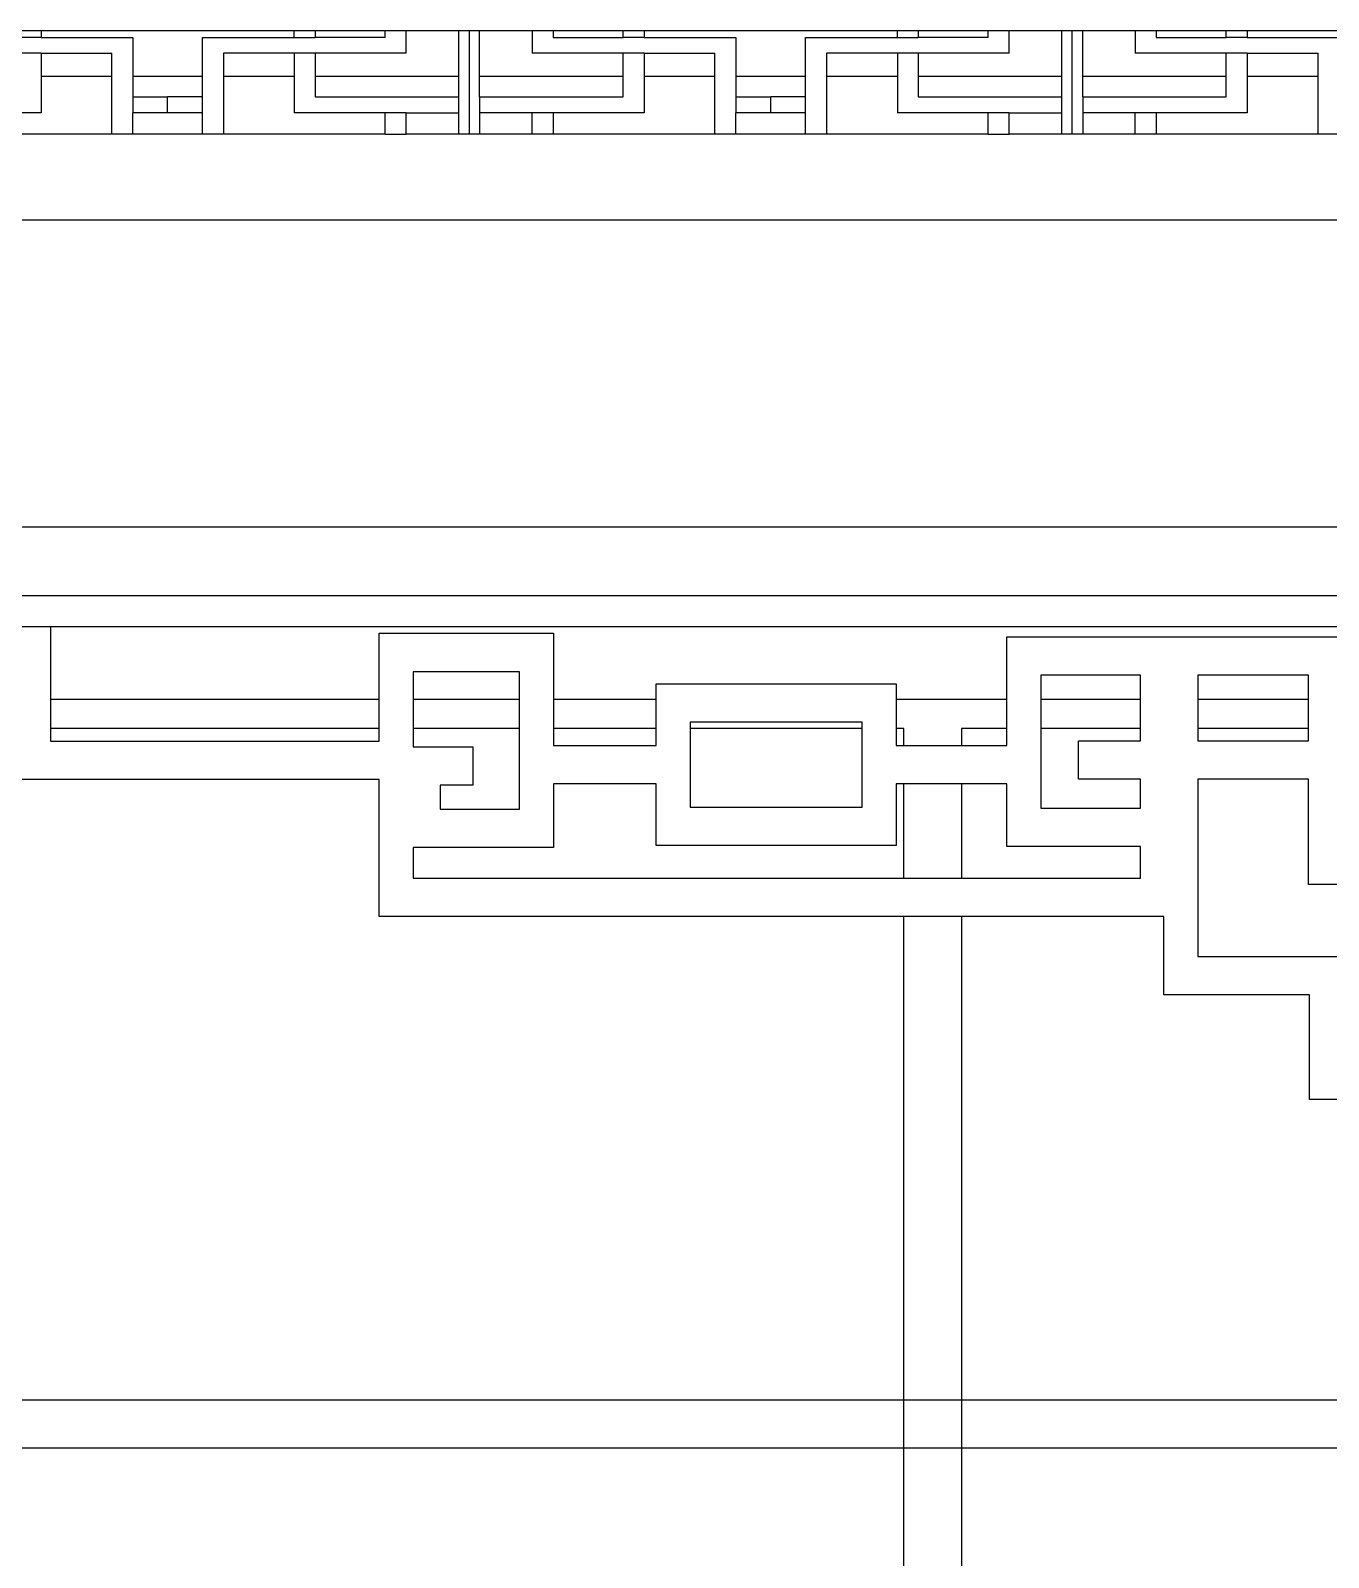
# Model space of a CAD drawing. Extents: x -24961 to 905641, y -154323 to 635957.
# Drawn here: x 408176 to 409528, y -117166 to -115574 of the extents above; entities that cross this region are included whole.
import ezdxf

# ---------------------------------------------------------------- set-up
doc = ezdxf.new("R2010")
doc.units = 0
doc.header["$LTSCALE"] = 1000
doc.header["$MEASUREMENT"] = 0
doc.layers.add('窗', color=154, linetype='Continuous')

msp = doc.modelspace()

# ---------------------------------------------------------------- linework, layer by layer
for p, q in [((408164.7, -115574.5), (408186.5, -115574.5)), ((408186.5, -115581.6), (408164.7, -115581.6)), ((408186.5, -115574.5), (408186.5, -115581.6)), ((408186.5, -115574.5), (408450.5, -115574.5)), ((408186.5, -115581.6), (408282.2, -115581.6)), ((408282.2, -115581.6), (408282.2, -115621.9)), ((408354.8, -115581.6), (408450.5, -115581.6)), ((408354.8, -115621.9), (408354.8, -115581.6)), ((408450.5, -115581.6), (408450.5, -115574.5)), ((408450.5, -115574.5), (408472.3, -115574.5)), ((408450.5, -115581.6), (408472.3, -115581.6)), ((408472.3, -115574.5), (408472.3, -115581.6)), ((408472.3, -115574.5), (408545.3, -115574.5)), ((408545.3, -115581.6), (408472.3, -115581.6)), ((408545.3, -115581.6), (408545.3, -115574.5)), ((408545.3, -115574.5), (408567.1, -115574.5)), ((408567.1, -115598.1), (408567.1, -115574.5)), ((408567.1, -115574.5), (408621.9, -115574.5)), ((408621.9, -115621.9), (408621.9, -115574.5)), ((408621.9, -115574.5), (408632.8, -115574.5)), ((408632.8, -115574.5), (408632.8, -115682.4)), ((408632.8, -115574.5), (408643.7, -115574.5)), ((408643.7, -115621.9), (408643.7, -115574.5)), ((408643.7, -115574.5), (408698.5, -115574.5)), ((408698.5, -115574.5), (408698.5, -115598.1)), ((408698.5, -115574.5), (408720.3, -115574.5)), ((408720.3, -115574.5), (408720.3, -115581.6)), ((408720.3, -115574.5), (408793.3, -115574.5)), ((408720.3, -115581.6), (408793.3, -115581.6)), ((408793.3, -115581.6), (408793.3, -115574.5)), ((408793.3, -115574.5), (408815.1, -115574.5)), ((408815.1, -115581.6), (408793.3, -115581.6)), ((408815.1, -115574.5), (408815.1, -115581.6)), ((408815.1, -115574.5), (409079.1, -115574.5)), ((408815.1, -115581.6), (408910.8, -115581.6)), ((408910.8, -115581.6), (408910.8, -115621.9)), ((408983.4, -115581.6), (409079.1, -115581.6)), ((408983.4, -115621.9), (408983.4, -115581.6)), ((409079.1, -115581.6), (409079.1, -115574.5)), ((409079.1, -115574.5), (409100.9, -115574.5)), ((409079.1, -115581.6), (409100.9, -115581.6)), ((409100.9, -115574.5), (409100.9, -115581.6)), ((409100.9, -115574.5), (409173.9, -115574.5)), ((409173.9, -115581.6), (409100.9, -115581.6)), ((409173.9, -115581.6), (409173.9, -115574.5)), ((409173.9, -115574.5), (409195.7, -115574.5)), ((409195.7, -115598.1), (409195.7, -115574.5)), ((409195.7, -115574.5), (409250.5, -115574.5)), ((409250.5, -115621.9), (409250.5, -115574.5)), ((409250.5, -115574.5), (409261.4, -115574.5)), ((409261.4, -115682.4), (409261.4, -115574.5)), ((409261.4, -115574.5), (409272.3, -115574.5)), ((409272.3, -115621.9), (409272.3, -115574.5)), ((409272.3, -115574.5), (409327.1, -115574.5)), ((409327.1, -115574.5), (409327.1, -115598.1)), ((409327.1, -115574.5), (409348.8, -115574.5)), ((409348.8, -115574.5), (409348.8, -115581.6)), ((409348.8, -115574.5), (409421.9, -115574.5)), ((409348.8, -115581.6), (409421.9, -115581.6)), ((409421.9, -115581.6), (409421.9, -115574.5)), ((409421.9, -115574.5), (409443.6, -115574.5)), ((409443.6, -115581.6), (409421.9, -115581.6)), ((409443.6, -115574.5), (409443.6, -115581.6)), ((409443.6, -115581.6), (409539.4, -115581.6)), ((409443.6, -115574.5), (409707.7, -115574.5)), ((408186.5, -115598.1), (408164.7, -115598.1)), ((408186.5, -115598.1), (408186.5, -115621.9)), ((408186.5, -115598.1), (408260.4, -115598.1)), ((408260.4, -115621.9), (408260.4, -115598.1)), ((408450.5, -115598.1), (408376.6, -115598.1)), ((408376.6, -115598.1), (408376.6, -115621.9)), ((408472.3, -115598.1), (408450.5, -115598.1)), ((408450.5, -115598.1), (408450.5, -115621.9)), ((408567.1, -115598.1), (408472.3, -115598.1)), ((408472.3, -115598.1), (408472.3, -115621.9)), ((408793.3, -115598.1), (408698.5, -115598.1)), ((408815.1, -115598.1), (408793.3, -115598.1)), ((408793.3, -115621.9), (408793.3, -115598.1)), ((408815.1, -115598.1), (408815.1, -115621.9)), ((408815.1, -115598.1), (408889, -115598.1)), ((408889, -115621.9), (408889, -115598.1)), ((409079.1, -115598.1), (409005.2, -115598.1)), ((409005.2, -115598.1), (409005.2, -115621.9)), ((409100.9, -115598.1), (409079.1, -115598.1)), ((409079.1, -115598.1), (409079.1, -115621.9)), ((409195.7, -115598.1), (409100.9, -115598.1)), ((409100.9, -115598.1), (409100.9, -115621.9)), ((409421.9, -115598.1), (409327.1, -115598.1)), ((409443.6, -115598.1), (409421.9, -115598.1)), ((409421.9, -115621.9), (409421.9, -115598.1)), ((409443.6, -115598.1), (409443.6, -115621.9)), ((409443.6, -115598.1), (409517.6, -115598.1)), ((409517.6, -115621.9), (409517.6, -115598.1)), ((408186.5, -115621.9), (408260.4, -115621.9)), ((408186.5, -115621.9), (408186.5, -115660.2)), ((408260.4, -115682.4), (408260.4, -115621.9)), ((408282.2, -115621.9), (408354.8, -115621.9)), ((408282.2, -115621.9), (408282.2, -115643.7)), ((408354.8, -115643.7), (408354.8, -115621.9)), ((408376.6, -115621.9), (408450.5, -115621.9)), ((408376.6, -115621.9), (408376.6, -115682.4)), ((408450.5, -115621.9), (408450.5, -115660.2)), ((408472.3, -115621.9), (408621.9, -115621.9)), ((408472.3, -115621.9), (408472.3, -115643.7)), ((408621.9, -115643.7), (408621.9, -115621.9)), ((408643.7, -115621.9), (408793.3, -115621.9)), ((408643.7, -115643.7), (408643.7, -115621.9)), ((408793.3, -115643.7), (408793.3, -115621.9)), ((408815.1, -115621.9), (408889, -115621.9)), ((408815.1, -115621.9), (408815.1, -115660.2)), ((408889, -115682.4), (408889, -115621.9)), ((408910.8, -115621.9), (408983.4, -115621.9)), ((408910.8, -115621.9), (408910.8, -115643.7)), ((408983.4, -115643.7), (408983.4, -115621.9)), ((409005.2, -115621.9), (409079.1, -115621.9)), ((409005.2, -115621.9), (409005.2, -115682.4)), ((409079.1, -115621.9), (409079.1, -115660.2)), ((409100.9, -115621.9), (409250.5, -115621.9)), ((409100.9, -115621.9), (409100.9, -115643.7)), ((409250.5, -115643.7), (409250.5, -115621.9)), ((409272.3, -115621.9), (409421.9, -115621.9)), ((409272.3, -115643.7), (409272.3, -115621.9)), ((409421.9, -115643.7), (409421.9, -115621.9)), ((409443.6, -115621.9), (409517.6, -115621.9)), ((409443.6, -115621.9), (409443.7, -115660.2)), ((409517.6, -115682.4), (409517.6, -115621.9)), ((408282.2, -115643.7), (408282.2, -115660.2)), ((408282.2, -115643.7), (408318.5, -115643.7)), ((408354.8, -115643.7), (408318.5, -115643.7)), ((408318.5, -115660.2), (408318.5, -115643.7)), ((408354.8, -115660.2), (408354.8, -115643.7)), ((408472.3, -115643.7), (408621.9, -115643.7)), ((408621.9, -115660.2), (408621.9, -115643.7)), ((408643.7, -115643.7), (408643.7, -115660.2)), ((408643.7, -115643.7), (408793.3, -115643.7)), ((408910.8, -115643.7), (408910.8, -115660.2)), ((408910.8, -115643.7), (408947.1, -115643.7)), ((408983.4, -115643.7), (408947.1, -115643.7)), ((408947.1, -115660.2), (408947.1, -115643.7)), ((408983.4, -115660.2), (408983.4, -115643.7)), ((409100.9, -115643.7), (409250.5, -115643.7)), ((409250.5, -115660.2), (409250.5, -115643.7)), ((409272.3, -115643.7), (409272.3, -115660.2)), ((409272.3, -115643.7), (409421.9, -115643.7)), ((408186.5, -115660.2), (408091.7, -115660.2)), ((408282.2, -115682.4), (408282.2, -115660.2)), ((408318.5, -115660.2), (408282.2, -115660.2)), ((408354.8, -115660.2), (408318.5, -115660.2)), ((408354.8, -115682.4), (408354.8, -115660.2)), ((408545.3, -115660.2), (408450.5, -115660.2)), ((408545.3, -115682.4), (408545.3, -115660.2)), ((408567.1, -115660.2), (408545.3, -115660.2)), ((408567.1, -115660.2), (408621.9, -115660.2)), ((408567.1, -115682.4), (408567.1, -115660.2)), ((408621.9, -115682.4), (408621.9, -115660.2)), ((408643.7, -115660.2), (408643.7, -115682.4)), ((408698.5, -115660.2), (408643.7, -115660.2)), ((408720.3, -115660.2), (408698.5, -115660.2)), ((408698.5, -115682.4), (408698.5, -115660.2)), ((408815.1, -115660.2), (408720.3, -115660.2)), ((408720.3, -115660.2), (408720.3, -115682.4)), ((408910.8, -115682.4), (408910.8, -115660.2)), ((408947.1, -115660.2), (408910.8, -115660.2)), ((408983.4, -115660.2), (408947.1, -115660.2)), ((408983.4, -115682.4), (408983.4, -115660.2)), ((409173.9, -115660.2), (409079.1, -115660.2)), ((409173.9, -115682.4), (409173.9, -115660.2)), ((409195.7, -115660.2), (409173.9, -115660.2)), ((409195.7, -115660.2), (409250.5, -115660.2)), ((409195.7, -115682.4), (409195.7, -115660.2)), ((409250.5, -115682.4), (409250.5, -115660.2)), ((409272.3, -115660.2), (409272.3, -115682.4)), ((409327.1, -115660.2), (409272.3, -115660.2)), ((409348.8, -115660.2), (409327.1, -115660.2)), ((409327.1, -115682.4), (409327.1, -115660.2)), ((409443.7, -115660.2), (409348.8, -115660.2)), ((409348.8, -115660.2), (409348.8, -115682.4)), ((408260.4, -115682.4), (408091.7, -115682.4)), ((408282.2, -115682.4), (408260.4, -115682.4)), ((408354.8, -115682.4), (408282.2, -115682.4)), ((408376.6, -115682.4), (408354.8, -115682.4)), ((408545.3, -115682.4), (408376.6, -115682.4)), ((408545.3, -115682.4), (408567.1, -115682.4)), ((408621.9, -115682.4), (408567.1, -115682.4)), ((408632.8, -115682.4), (408621.9, -115682.4)), ((408643.7, -115682.4), (408632.8, -115682.4)), ((408698.5, -115682.4), (408643.7, -115682.4)), ((408720.3, -115682.4), (408698.5, -115682.4)), ((408889, -115682.4), (408720.3, -115682.4)), ((408910.8, -115682.4), (408889, -115682.4)), ((408983.4, -115682.4), (408910.8, -115682.4)), ((409005.2, -115682.4), (408983.4, -115682.4)), ((409173.9, -115682.4), (409005.2, -115682.4)), ((409173.9, -115682.4), (409195.7, -115682.4)), ((409250.5, -115682.4), (409195.7, -115682.4)), ((409261.4, -115682.4), (409250.5, -115682.4)), ((409272.3, -115682.4), (409261.4, -115682.4)), ((409327.1, -115682.4), (409272.3, -115682.4)), ((409348.8, -115682.4), (409327.1, -115682.4)), ((409517.6, -115682.4), (409348.8, -115682.4)), ((409539.4, -115682.4), (409517.6, -115682.4)), ((406031.4, -115771.9), (409935.8, -115771.9)), ((407985.4, -116091.9), (409935.8, -116091.9)), ((409878.7, -116163.9), (407985.4, -116163.9)), ((408196.4, -116195.9), (408160.9, -116195.9)), ((408196.4, -116195.9), (408196.4, -116271.9)), ((409778.2, -116195.9), (408196.4, -116195.9)), ((408538.9, -116202.8), (408720.6, -116202.8)), ((408538.9, -116271.9), (408538.9, -116202.8)), ((408720.6, -116202.8), (408720.6, -116271.9)), ((409193.1, -116206.6), (409543.3, -116206.6)), ((409193.1, -116271.9), (409193.1, -116206.6)), ((408685.1, -116242.8), (408574.4, -116242.8)), ((408574.4, -116242.8), (408574.4, -116271.9)), ((408685.1, -116271.9), (408685.1, -116242.8)), ((408827.6, -116255.6), (409078, -116255.6)), ((408827.6, -116271.9), (408827.6, -116255.6)), ((409078, -116255.6), (409078, -116271.9)), ((409332.4, -116246.6), (409228.6, -116246.6)), ((409228.6, -116246.6), (409228.6, -116271.9)), ((409332.4, -116271.9), (409332.4, -116246.6)), ((409507.8, -116246.6), (409392.3, -116246.6)), ((409392.3, -116246.6), (409392.3, -116271.9)), ((409507.8, -116271.9), (409507.8, -116246.6)), ((408538.9, -116271.9), (408196.4, -116271.9)), ((408196.4, -116271.9), (408196.4, -116301.9)), ((408538.9, -116301.9), (408538.9, -116271.9)), ((408685.1, -116271.9), (408574.4, -116271.9)), ((408574.4, -116271.9), (408574.4, -116301.9)), ((408685.1, -116301.9), (408685.1, -116271.9)), ((408827.6, -116271.9), (408720.6, -116271.9)), ((408720.6, -116271.9), (408720.6, -116301.9)), ((408827.6, -116301.9), (408827.6, -116271.9)), ((409193.1, -116271.9), (409078, -116271.9)), ((409078, -116271.9), (409078, -116301.9)), ((409193.1, -116301.9), (409193.1, -116271.9)), ((409332.4, -116271.9), (409228.6, -116271.9)), ((409228.6, -116271.9), (409228.6, -116301.9)), ((409332.4, -116301.9), (409332.4, -116271.9)), ((409507.8, -116271.9), (409392.3, -116271.9)), ((409392.3, -116271.9), (409392.3, -116301.9)), ((409507.8, -116301.9), (409507.8, -116271.9)), ((408538.9, -116301.9), (408196.4, -116301.9)), ((408196.4, -116301.9), (408196.4, -116315.1)), ((408538.9, -116315.1), (408538.9, -116301.9)), ((408685.1, -116301.9), (408574.4, -116301.9)), ((408574.4, -116301.9), (408574.4, -116321.1)), ((408685.1, -116386.1), (408685.1, -116301.9)), ((408827.6, -116301.9), (408720.6, -116301.9)), ((408720.6, -116301.9), (408720.6, -116319.8)), ((408827.6, -116319.8), (408827.6, -116301.9)), ((409042.5, -116295.6), (408863.1, -116295.6)), ((408863.1, -116295.6), (408863.1, -116301.9)), ((409042.5, -116301.9), (408863.1, -116301.9)), ((408863.1, -116301.9), (408863.1, -116383.9)), ((409042.5, -116301.9), (409042.5, -116295.6)), ((409042.5, -116383.9), (409042.5, -116301.9)), ((409085.7, -116301.9), (409078, -116301.9)), ((409078, -116301.9), (409078, -116319.8)), ((409085.7, -116319.8), (409085.7, -116301.9)), ((409146, -116301.9), (409146, -116319.8)), ((409193.1, -116301.9), (409146, -116301.9)), ((409193.1, -116319.8), (409193.1, -116301.9)), ((409332.4, -116301.9), (409228.6, -116301.9)), ((409228.6, -116301.9), (409228.6, -116385)), ((409332.4, -116314.8), (409332.4, -116301.9)), ((409507.8, -116301.9), (409392.3, -116301.9)), ((409392.3, -116301.9), (409392.3, -116314.8)), ((409507.8, -116314.8), (409507.8, -116301.9)), ((408196.4, -116315.1), (408538.9, -116315.1)), ((408574.4, -116321.1), (408636.5, -116321.1)), ((408636.5, -116321.1), (408636.5, -116361.1)), ((408720.6, -116319.8), (408827.6, -116319.8)), ((409078, -116319.8), (409085.7, -116319.8)), ((409085.7, -116319.8), (409146, -116319.8)), ((409146, -116319.8), (409193.1, -116319.8)), ((409267.8, -116314.8), (409332.4, -116314.8)), ((409267.9, -116354.8), (409267.8, -116314.8)), ((409392.3, -116314.8), (409507.8, -116314.8)), ((408538.9, -116355.1), (408116.9, -116355.1)), ((408538.9, -116498.1), (408538.9, -116355.1)), ((408602.5, -116361.1), (408602.5, -116386.1)), ((408636.5, -116361.1), (408602.5, -116361.1)), ((408720.6, -116359.8), (408720.6, -116426.1)), ((408827.6, -116359.8), (408720.6, -116359.8)), ((408827.6, -116423.9), (408827.6, -116359.8)), ((409078, -116359.8), (409078, -116423.9)), ((409085.7, -116359.8), (409078, -116359.8)), ((409085.7, -116458.1), (409085.7, -116359.8)), ((409146, -116359.8), (409085.7, -116359.8)), ((409146, -116359.8), (409146, -116458.1)), ((409193.1, -116359.8), (409146, -116359.8)), ((409193.1, -116425), (409193.1, -116359.8)), ((409332.4, -116354.8), (409267.9, -116354.8)), ((409332.4, -116385), (409332.4, -116354.8)), ((409392.3, -116354.8), (409392.3, -116539.6)), ((409507.8, -116354.8), (409392.3, -116354.8)), ((409507.8, -116464.6), (409507.8, -116354.8)), ((408863.1, -116383.9), (409042.5, -116383.9)), ((409228.6, -116385), (409332.4, -116385)), ((408602.5, -116386.1), (408685.1, -116386.1)), ((408574.4, -116426.1), (408574.4, -116458.1)), ((408720.6, -116426.1), (408574.4, -116426.1)), ((409078, -116423.9), (408827.6, -116423.9)), ((409332.4, -116425), (409193.1, -116425)), ((409332.4, -116458.1), (409332.4, -116425)), ((408574.4, -116458.1), (409085.7, -116458.1)), ((409085.7, -116458.1), (409146, -116458.1)), ((409146, -116458.1), (409332.4, -116458.1)), ((409654.5, -116464.6), (409507.8, -116464.6)), ((409085.7, -116498.1), (408538.9, -116498.1)), ((409146, -116498.1), (409085.7, -116498.1)), ((409356.8, -116498.1), (409146, -116498.1)), ((409356.8, -116579.6), (409356.8, -116498.1)), ((409392.3, -116539.6), (409654.5, -116539.6)), ((409508.7, -116579.6), (409356.8, -116579.6)), ((409508.7, -116688.9), (409508.7, -116579.6)), ((409654.5, -116688.9), (409508.7, -116688.9))]:
    msp.add_line(p, q)
at = {"layer": '窗'}
for p, q in [((409085.7, -117001.9), (409085.7, -116498.1)), ((409146, -116498.1), (409146, -117001.9)), ((408116.9, -117001.9), (409085.7, -117001.9)), ((409085.7, -117051.9), (409085.7, -117001.9)), ((409085.7, -117001.9), (409146, -117001.9)), ((409146, -117001.9), (409146, -117051.9)), ((409146, -117001.9), (409778.2, -117001.9)), ((408116.9, -117051.9), (409085.7, -117051.9)), ((409085.7, -120041.9), (409085.7, -117051.9)), ((409085.7, -117051.9), (409146, -117051.9)), ((409146, -117051.9), (409778.2, -117051.9)), ((409146, -117051.9), (409146, -120041.9))]:
    msp.add_line(p, q, dxfattribs=at)

doc.saveas('drawing.dxf')
